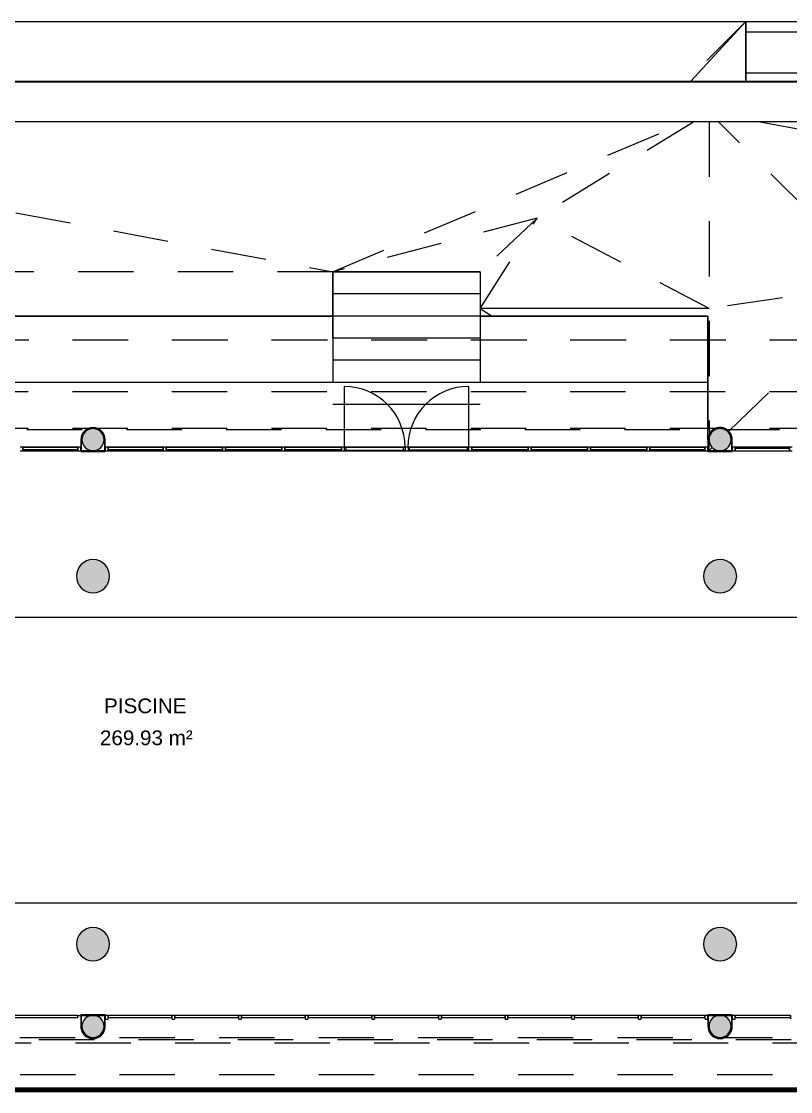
# Model space of a CAD drawing. Header units: metres. Extents: x -227.9 to -141.2, y 39.1 to 91.1.
# Drawn here: x -194.54 to -184.11, y 76.58 to 91.08 of the extents above; entities that cross this region are included whole.
import ezdxf

# ---------------------------------------------------------------- set-up
doc = ezdxf.new("R2010")
doc.units = ezdxf.units.M
doc.linetypes.add('JIS_02_0.7', pattern=[1.35, 0.75, -0.6])
doc.linetypes.add('Overhead', pattern=[0.003969, 0.002381, -0.001587])
for name, color, linetype, lineweight in [('A-AREA-IDEN', 7, 'Continuous', 9), ('A-DOOR', 7, 'Continuous', 5), ('A-FLOR', 7, 'Continuous', 5), ('A-FLOR-HRAL', 7, 'Continuous', 5), ('A-GLAZ-CURT', 7, 'Continuous', 5), ('A-GLAZ-CWMG', 7, 'Continuous', 5), ('A-ROOF', 7, 'Continuous', 5), ('A-WALL', 7, 'Continuous', 5), ('S-STRS', 7, 'Continuous', 5)]:
    doc.layers.add(name, color=color, linetype=linetype, lineweight=lineweight)
for name, color, linetype, lineweight, true_color in [('A-DETL', 94, 'Continuous', 5, 0x00a600), ('A-DETL-MBND', 9, 'Continuous', 5, 0xc0c0c0), ('S-COLS', 8, 'Continuous', 9, 0x7f7f7f)]:
    doc.layers.add(name, color=color, linetype=linetype, lineweight=lineweight, true_color=true_color)
doc.styles.add('Arial_1', font='arial.ttf', dxfattribs={"height": 0.2})

msp = doc.modelspace()

# ---------------------------------------------------------------- hatches: boundary and pattern name
at = {"layer": 'A-WALL', "true_color": 0xaaaaaa}
for points in [[(-193.719, 85.414), (-193.718, 85.424), (-193.718, 85.435), (-193.715, 85.445), (-193.713, 85.456), (-193.709, 85.466), (-193.706, 85.476), (-193.7, 85.485), (-193.695, 85.495), (-193.688, 85.503), (-193.682, 85.512), (-193.674, 85.519), (-193.667, 85.527), (-193.658, 85.533), (-193.65, 85.54), (-193.64, 85.544), (-193.631, 85.55), (-193.621, 85.553), (-193.611, 85.557), (-193.601, 85.559), (-193.59, 85.562), (-193.58, 85.562), (-193.569, 85.564), (-193.559, 85.562), (-193.548, 85.562), (-193.53, 85.558), (-193.526, 85.557), (-193.517, 85.553), (-193.507, 85.55), (-193.498, 85.544), (-193.488, 85.54), (-193.48, 85.533), (-193.471, 85.527), (-193.464, 85.519), (-193.456, 85.512), (-193.45, 85.503), (-193.443, 85.495), (-193.438, 85.485), (-193.433, 85.476), (-193.43, 85.466), (-193.425, 85.456), (-193.424, 85.445), (-193.421, 85.435), (-193.421, 85.424), (-193.419, 85.414), (-193.404, 85.414), (-193.41, 85.456), (-193.426, 85.496), (-193.456, 85.533), (-193.488, 85.557), (-193.53, 85.573), (-193.569, 85.579), (-193.612, 85.573), (-193.652, 85.556), (-193.686, 85.53), (-193.712, 85.496), (-193.729, 85.456), (-193.734, 85.414), (-193.724, 85.414)], [(-185.219, 85.414), (-185.218, 85.424), (-185.218, 85.435), (-185.215, 85.445), (-185.213, 85.456), (-185.209, 85.466), (-185.206, 85.476), (-185.2, 85.485), (-185.195, 85.495), (-185.188, 85.503), (-185.182, 85.512), (-185.174, 85.519), (-185.167, 85.527), (-185.158, 85.533), (-185.15, 85.54), (-185.14, 85.544), (-185.131, 85.55), (-185.121, 85.553), (-185.111, 85.557), (-185.101, 85.559), (-185.09, 85.562), (-185.08, 85.562), (-185.069, 85.564), (-185.059, 85.562), (-185.048, 85.562), (-185.037, 85.559), (-185.026, 85.557), (-185.017, 85.553), (-185.007, 85.55), (-184.998, 85.544), (-184.988, 85.54), (-184.98, 85.533), (-184.971, 85.527), (-184.964, 85.519), (-184.956, 85.512), (-184.95, 85.503), (-184.943, 85.495), (-184.938, 85.485), (-184.933, 85.476), (-184.93, 85.466), (-184.925, 85.456), (-184.924, 85.445), (-184.921, 85.435), (-184.921, 85.424), (-184.919, 85.414), (-184.904, 85.414), (-184.91, 85.456), (-184.926, 85.496), (-184.956, 85.533), (-184.988, 85.557), (-185.026, 85.573), (-185.069, 85.579), (-185.112, 85.573), (-185.152, 85.556), (-185.186, 85.53), (-185.212, 85.496), (-185.229, 85.456), (-185.234, 85.414), (-185.224, 85.414)], [(-193.569, 77.299), (-193.526, 77.304), (-193.487, 77.321), (-193.452, 77.347), (-193.426, 77.381), (-193.41, 77.421), (-193.404, 77.464), (-193.419, 77.464), (-193.421, 77.453), (-193.421, 77.442), (-193.424, 77.432), (-193.425, 77.421), (-193.43, 77.412), (-193.433, 77.401), (-193.438, 77.392), (-193.443, 77.382), (-193.45, 77.374), (-193.456, 77.365), (-193.464, 77.358), (-193.471, 77.35), (-193.48, 77.344), (-193.488, 77.337), (-193.498, 77.333), (-193.507, 77.327), (-193.517, 77.324), (-193.53, 77.319), (-193.537, 77.318), (-193.548, 77.315), (-193.567, 77.314), (-193.572, 77.314), (-193.58, 77.315), (-193.59, 77.315), (-193.601, 77.318), (-193.611, 77.32), (-193.621, 77.324), (-193.631, 77.327), (-193.64, 77.333), (-193.65, 77.337), (-193.658, 77.344), (-193.667, 77.35), (-193.674, 77.358), (-193.682, 77.365), (-193.688, 77.374), (-193.695, 77.382), (-193.7, 77.392), (-193.706, 77.401), (-193.709, 77.412), (-193.713, 77.421), (-193.715, 77.432), (-193.718, 77.442), (-193.718, 77.453), (-193.719, 77.464), (-193.734, 77.464), (-193.729, 77.421), (-193.712, 77.381), (-193.682, 77.344), (-193.65, 77.32), (-193.612, 77.304), (-193.595, 77.302)], [(-185.069, 77.299), (-185.026, 77.304), (-184.987, 77.321), (-184.952, 77.347), (-184.926, 77.381), (-184.91, 77.421), (-184.904, 77.464), (-184.919, 77.464), (-184.921, 77.453), (-184.921, 77.442), (-184.924, 77.432), (-184.925, 77.421), (-184.93, 77.412), (-184.933, 77.401), (-184.938, 77.392), (-184.943, 77.382), (-184.95, 77.374), (-184.956, 77.365), (-184.964, 77.358), (-184.971, 77.35), (-184.98, 77.344), (-184.988, 77.337), (-184.998, 77.333), (-185.007, 77.327), (-185.017, 77.324), (-185.027, 77.32), (-185.037, 77.318), (-185.048, 77.315), (-185.067, 77.314), (-185.072, 77.314), (-185.08, 77.315), (-185.09, 77.315), (-185.101, 77.318), (-185.111, 77.32), (-185.121, 77.324), (-185.131, 77.327), (-185.14, 77.333), (-185.15, 77.337), (-185.158, 77.344), (-185.167, 77.35), (-185.174, 77.358), (-185.182, 77.365), (-185.188, 77.374), (-185.195, 77.382), (-185.2, 77.392), (-185.206, 77.401), (-185.209, 77.412), (-185.213, 77.421), (-185.215, 77.432), (-185.218, 77.442), (-185.218, 77.453), (-185.219, 77.464), (-185.234, 77.464), (-185.229, 77.421), (-185.212, 77.381), (-185.182, 77.344), (-185.15, 77.32), (-185.112, 77.304), (-185.095, 77.302)]]:
    msp.add_hatch(color=253, dxfattribs=at).paths.add_polyline_path(points)
at = {"layer": 'A-WALL', "true_color": 0x808080}
for points in [[(-193.456, 85.254), (-193.404, 85.254), (-193.404, 85.414), (-193.414, 85.414), (-193.414, 85.264), (-193.724, 85.264), (-193.724, 85.414), (-193.734, 85.414), (-193.734, 85.254), (-193.53, 85.254)], [(-185.206, 85.254), (-184.904, 85.254), (-184.904, 85.414), (-184.914, 85.414), (-184.914, 85.264), (-185.224, 85.264), (-185.224, 85.414), (-185.234, 85.414), (-185.234, 85.254)], [(-193.404, 77.464), (-193.404, 77.624), (-193.734, 77.624), (-193.734, 77.464), (-193.724, 77.464), (-193.724, 77.614), (-193.414, 77.614), (-193.414, 77.464)], [(-184.904, 77.464), (-184.904, 77.624), (-185.234, 77.624), (-185.234, 77.464), (-185.224, 77.464), (-185.224, 77.614), (-184.914, 77.614), (-184.914, 77.464)]]:
    msp.add_hatch(color=8, dxfattribs=at).paths.add_polyline_path(points)
at = {"layer": 'S-COLS', "true_color": 0x808080}
for points in [[(-193.569, 85.264), (-193.527, 85.27), (-193.486, 85.289), (-193.456, 85.315), (-193.433, 85.351), (-193.421, 85.392), (-193.421, 85.435), (-193.433, 85.476), (-193.456, 85.512), (-193.488, 85.54), (-193.53, 85.558), (-193.569, 85.564), (-193.612, 85.557), (-193.65, 85.54), (-193.682, 85.512), (-193.706, 85.476), (-193.718, 85.435), (-193.718, 85.392), (-193.706, 85.351), (-193.682, 85.315), (-193.65, 85.287), (-193.611, 85.27)], [(-185.069, 85.264), (-185.027, 85.27), (-184.986, 85.289), (-184.956, 85.315), (-184.933, 85.351), (-184.921, 85.392), (-184.921, 85.435), (-184.933, 85.476), (-184.956, 85.512), (-184.988, 85.54), (-185.027, 85.557), (-185.069, 85.564), (-185.112, 85.557), (-185.15, 85.54), (-185.182, 85.512), (-185.206, 85.476), (-185.218, 85.435), (-185.218, 85.392), (-185.206, 85.351), (-185.182, 85.315), (-185.15, 85.287), (-185.111, 85.27)], [(-193.569, 83.339), (-193.519, 83.344), (-193.472, 83.361), (-193.429, 83.388), (-193.393, 83.423), (-193.366, 83.466), (-193.35, 83.513), (-193.344, 83.564), (-193.35, 83.614), (-193.366, 83.661), (-193.393, 83.704), (-193.429, 83.739), (-193.472, 83.766), (-193.519, 83.783), (-193.569, 83.789), (-193.619, 83.783), (-193.667, 83.766), (-193.709, 83.739), (-193.745, 83.704), (-193.772, 83.661), (-193.788, 83.614), (-193.794, 83.564), (-193.788, 83.513), (-193.772, 83.466), (-193.745, 83.423), (-193.709, 83.388), (-193.667, 83.361), (-193.619, 83.344)], [(-185.069, 83.339), (-185.019, 83.344), (-184.972, 83.361), (-184.929, 83.388), (-184.893, 83.423), (-184.866, 83.466), (-184.85, 83.513), (-184.844, 83.564), (-184.85, 83.614), (-184.866, 83.661), (-184.893, 83.704), (-184.929, 83.739), (-184.972, 83.766), (-185.019, 83.783), (-185.069, 83.789), (-185.119, 83.783), (-185.167, 83.766), (-185.209, 83.739), (-185.245, 83.704), (-185.272, 83.661), (-185.288, 83.614), (-185.294, 83.564), (-185.288, 83.513), (-185.272, 83.466), (-185.245, 83.423), (-185.209, 83.388), (-185.167, 83.361), (-185.119, 83.344)], [(-193.569, 78.355), (-193.519, 78.36), (-193.472, 78.377), (-193.429, 78.404), (-193.393, 78.439), (-193.366, 78.482), (-193.35, 78.53), (-193.344, 78.58), (-193.35, 78.63), (-193.366, 78.677), (-193.393, 78.72), (-193.429, 78.756), (-193.472, 78.782), (-193.519, 78.799), (-193.569, 78.805), (-193.619, 78.799), (-193.667, 78.782), (-193.709, 78.756), (-193.745, 78.72), (-193.772, 78.677), (-193.788, 78.63), (-193.794, 78.58), (-193.788, 78.53), (-193.772, 78.482), (-193.745, 78.439), (-193.709, 78.404), (-193.667, 78.377), (-193.619, 78.36)], [(-185.069, 78.355), (-185.019, 78.36), (-184.972, 78.377), (-184.929, 78.404), (-184.893, 78.439), (-184.866, 78.482), (-184.85, 78.53), (-184.844, 78.58), (-184.85, 78.63), (-184.866, 78.677), (-184.893, 78.72), (-184.929, 78.756), (-184.972, 78.782), (-185.019, 78.799), (-185.069, 78.805), (-185.119, 78.799), (-185.167, 78.782), (-185.209, 78.756), (-185.245, 78.72), (-185.272, 78.677), (-185.288, 78.63), (-185.294, 78.58), (-185.288, 78.53), (-185.272, 78.482), (-185.245, 78.439), (-185.209, 78.404), (-185.167, 78.377), (-185.119, 78.36)], [(-193.569, 77.314), (-193.527, 77.32), (-193.488, 77.337), (-193.456, 77.365), (-193.433, 77.401), (-193.421, 77.442), (-193.421, 77.485), (-193.433, 77.526), (-193.456, 77.562), (-193.488, 77.59), (-193.53, 77.608), (-193.569, 77.614), (-193.611, 77.607), (-193.65, 77.59), (-193.682, 77.562), (-193.706, 77.526), (-193.718, 77.485), (-193.718, 77.442), (-193.706, 77.401), (-193.682, 77.365), (-193.65, 77.337), (-193.611, 77.32), (-193.572, 77.314)], [(-185.069, 77.314), (-185.027, 77.32), (-184.988, 77.337), (-184.956, 77.365), (-184.933, 77.401), (-184.921, 77.442), (-184.921, 77.485), (-184.933, 77.526), (-184.956, 77.562), (-184.988, 77.59), (-185.027, 77.607), (-185.069, 77.614), (-185.111, 77.607), (-185.15, 77.59), (-185.182, 77.562), (-185.206, 77.526), (-185.218, 77.485), (-185.218, 77.442), (-185.206, 77.401), (-185.182, 77.365), (-185.15, 77.337), (-185.111, 77.32), (-185.072, 77.314)]]:
    msp.add_hatch(color=8, dxfattribs=at).paths.add_polyline_path(points)

# ---------------------------------------------------------------- linework, layer by layer
at = {"layer": 'A-DETL', "color": 7}
for p, q in [((-202.419, 91.08), (-184.719, 91.08)), ((-184.719, 91.08), (-184.719, 90.291)), ((-184.719, 90.291), (-184.719, 91.08)), ((-190.319, 87.089), (-190.319, 87.689)), ((-190.319, 87.689), (-188.319, 87.689)), ((-188.319, 87.689), (-188.319, 87.089)), ((-196.819, 87.089), (-190.319, 87.089)), ((-188.319, 87.089), (-185.234, 87.089)), ((-185.234, 87.089), (-185.234, 85.553))]:
    msp.add_line(p, q, dxfattribs=at)
at = {"layer": 'A-DETL', "color": 9, "linetype": 'JIS_02_0.7', "lineweight": 9, "true_color": 0xc0c0c0}
msp.add_line((-184.719, 91.08), (-185.52, 90.279), dxfattribs=at)
at = {"layer": 'A-DETL', "color": 7, "linetype": 'JIS_02_0.7'}
for p, q in [((-175.54, 86.764), (-213.466, 86.764)), ((-175.549, 86.764), (-213.464, 86.764)), ((-206.614, 85.553), (-175.571, 85.553)), ((-206.454, 77.289), (-182.958, 77.289))]:
    msp.add_line(p, q, dxfattribs=at)
at = {"layer": 'A-DETL', "color": 8, "linetype": 'JIS_02_0.7', "true_color": 0x808080}
for p, q in [((-175.549, 86.064), (-213.464, 86.064)), ((-175.549, 85.564), (-213.464, 85.564)), ((-213.46, 77.314), (-180.473, 77.314)), ((-213.458, 76.814), (-180.473, 76.814))]:
    msp.add_line(p, q, dxfattribs=at)
at = {"layer": 'A-DETL-MBND', "lineweight": 9}
for p, q in [((-214.859, 91.081), (-180.832, 91.081)), ((-202.419, 91.08), (-184.719, 91.08)), ((-184.719, 91.08), (-185.464, 90.272)), ((-184.719, 91.08), (-184.719, 90.272)), ((-184.719, 90.941), (-180.832, 90.941)), ((-180.832, 90.38), (-184.719, 90.38))]:
    msp.add_line(p, q, dxfattribs=at)
at = {"layer": 'A-DOOR'}
for p, q in [((-190.162, 85.312), (-190.162, 86.135)), ((-188.476, 85.312), (-188.476, 86.136))]:
    msp.add_line(p, q, dxfattribs=at)
at = {"layer": 'A-DOOR', "color": 9, "lineweight": 9, "true_color": 0xc0c0c0}
for p, q in [((-190.162, 85.272), (-190.162, 85.312)), ((-190.162, 85.312), (-190.142, 85.312)), ((-190.142, 85.272), (-190.162, 85.272)), ((-190.142, 85.312), (-190.142, 85.272)), ((-189.359, 85.272), (-189.359, 85.312)), ((-189.359, 85.312), (-189.339, 85.312)), ((-189.339, 85.272), (-189.359, 85.272)), ((-189.339, 85.312), (-189.339, 85.272)), ((-189.279, 85.312), (-189.299, 85.312)), ((-189.299, 85.312), (-189.299, 85.272)), ((-189.299, 85.272), (-189.279, 85.272)), ((-189.279, 85.272), (-189.279, 85.312)), ((-188.476, 85.312), (-188.496, 85.312)), ((-188.496, 85.312), (-188.496, 85.272)), ((-188.496, 85.272), (-188.476, 85.272)), ((-188.476, 85.272), (-188.476, 85.312))]:
    msp.add_line(p, q, dxfattribs=at)
at = {"layer": 'A-DOOR', "color": 9, "true_color": 0xc0c0c0}
for p, q in [((-189.359, 85.312), (-190.142, 85.312)), ((-190.142, 85.272), (-189.359, 85.272)), ((-189.279, 85.312), (-188.496, 85.312)), ((-188.496, 85.272), (-189.279, 85.272))]:
    msp.add_line(p, q, dxfattribs=at)
at = {"layer": 'A-DOOR'}
for centre, radius, start, end in [((-190.162, 85.312), 0.823, 0, 90), ((-188.476, 85.312), 0.824, 90, 180)]:
    msp.add_arc(centre, radius, start, end, dxfattribs=at)
at = {"layer": 'A-FLOR'}
for p, q in [((-190.319, 87.089), (-196.819, 87.089)), ((-190.319, 86.789), (-190.319, 87.089)), ((-185.234, 87.089), (-188.319, 87.089)), ((-188.319, 87.089), (-188.319, 86.789)), ((-185.234, 86.189), (-185.234, 87.089)), ((-185.234, 86.189), (-201.904, 86.189)), ((-185.234, 85.414), (-185.234, 86.189)), ((-193.774, 85.264), (-193.77, 85.264)), ((-193.738, 85.264), (-193.734, 85.264)), ((-185.274, 85.264), (-185.27, 85.264)), ((-185.238, 85.264), (-185.234, 85.264)), ((-184.902, 85.264), (-184.904, 85.264)), ((-184.864, 85.264), (-184.866, 85.264)), ((-203.614, 83.009), (-181.374, 83.009)), ((-181.374, 79.135), (-203.614, 79.135)), ((-193.774, 77.614), (-193.734, 77.614))]:
    msp.add_line(p, q, dxfattribs=at)
at = {"layer": 'A-FLOR-HRAL', "color": 9, "true_color": 0xc0c0c0}
for p, q in [((-183.527, 76.629), (-203.611, 76.629)), ((-183.527, 76.627), (-203.611, 76.627)), ((-203.611, 76.627), (-183.527, 76.627)), ((-203.611, 76.616), (-183.527, 76.616)), ((-203.611, 76.615), (-183.528, 76.615)), ((-203.611, 76.607), (-183.527, 76.607)), ((-183.527, 76.604), (-203.611, 76.604)), ((-203.611, 76.596), (-183.527, 76.596)), ((-203.611, 76.595), (-183.527, 76.595)), ((-203.611, 76.585), (-183.527, 76.585)), ((-203.611, 76.582), (-183.527, 76.582))]:
    msp.add_line(p, q, dxfattribs=at)
at = {"layer": 'A-FLOR-HRAL'}
for p, q in [((-193.528, 76.615), (-193.528, 76.616)), ((-193.528, 76.616), (-193.527, 76.616)), ((-193.528, 76.613), (-193.528, 76.615)), ((-193.527, 76.615), (-193.528, 76.615)), ((-193.528, 76.596), (-193.528, 76.613)), ((-193.528, 76.595), (-193.528, 76.596)), ((-193.528, 76.596), (-193.527, 76.596)), ((-193.527, 76.595), (-193.528, 76.595)), ((-193.527, 76.616), (-193.527, 76.615)), ((-193.527, 76.615), (-193.527, 76.613)), ((-193.527, 76.613), (-193.527, 76.596)), ((-193.527, 76.596), (-193.527, 76.595)), ((-191.528, 76.615), (-191.528, 76.616)), ((-191.528, 76.616), (-191.527, 76.616)), ((-191.528, 76.613), (-191.528, 76.615)), ((-191.527, 76.615), (-191.528, 76.615)), ((-191.528, 76.596), (-191.528, 76.613)), ((-191.528, 76.595), (-191.528, 76.596)), ((-191.528, 76.596), (-191.527, 76.596)), ((-191.527, 76.595), (-191.528, 76.595)), ((-191.527, 76.616), (-191.527, 76.615)), ((-191.527, 76.615), (-191.527, 76.613)), ((-191.527, 76.613), (-191.527, 76.596)), ((-191.527, 76.596), (-191.527, 76.595)), ((-189.528, 76.615), (-189.528, 76.616)), ((-189.528, 76.616), (-189.527, 76.616)), ((-189.528, 76.613), (-189.528, 76.615)), ((-189.527, 76.615), (-189.528, 76.615)), ((-189.528, 76.596), (-189.528, 76.613)), ((-189.528, 76.595), (-189.528, 76.596)), ((-189.528, 76.596), (-189.527, 76.596)), ((-189.527, 76.595), (-189.528, 76.595)), ((-189.527, 76.616), (-189.527, 76.615)), ((-189.527, 76.615), (-189.527, 76.613)), ((-189.527, 76.613), (-189.527, 76.596)), ((-189.527, 76.596), (-189.527, 76.595)), ((-187.528, 76.615), (-187.528, 76.616)), ((-187.528, 76.616), (-187.527, 76.616)), ((-187.528, 76.613), (-187.528, 76.615)), ((-187.527, 76.615), (-187.528, 76.615)), ((-187.528, 76.596), (-187.528, 76.613)), ((-187.528, 76.595), (-187.528, 76.596)), ((-187.528, 76.596), (-187.527, 76.596)), ((-187.527, 76.595), (-187.528, 76.595)), ((-187.527, 76.616), (-187.527, 76.615)), ((-187.527, 76.615), (-187.527, 76.613)), ((-187.527, 76.613), (-187.527, 76.596)), ((-187.527, 76.596), (-187.527, 76.595)), ((-185.528, 76.615), (-185.528, 76.616)), ((-185.528, 76.616), (-185.527, 76.616)), ((-185.528, 76.613), (-185.528, 76.615)), ((-185.527, 76.615), (-185.528, 76.615)), ((-185.528, 76.596), (-185.528, 76.613)), ((-185.528, 76.595), (-185.528, 76.596)), ((-185.528, 76.596), (-185.527, 76.596)), ((-185.527, 76.595), (-185.528, 76.595)), ((-185.527, 76.616), (-185.527, 76.615)), ((-185.527, 76.615), (-185.527, 76.613)), ((-185.527, 76.613), (-185.527, 76.596)), ((-185.527, 76.596), (-185.527, 76.595))]:
    msp.add_line(p, q, dxfattribs=at)
at = {"layer": 'A-GLAZ-CURT', "lineweight": 9}
for p, q in [((-193.774, 85.312), (-194.52, 85.312)), ((-194.52, 85.312), (-194.52, 85.282)), ((-194.52, 85.282), (-193.774, 85.282)), ((-193.774, 85.282), (-193.774, 85.312)), ((-192.619, 85.312), (-193.364, 85.312)), ((-193.364, 85.312), (-193.364, 85.282)), ((-193.364, 85.282), (-192.619, 85.282)), ((-192.619, 85.282), (-192.619, 85.312)), ((-191.813, 85.312), (-192.579, 85.312)), ((-192.579, 85.312), (-192.579, 85.282)), ((-192.579, 85.282), (-191.813, 85.282)), ((-191.813, 85.282), (-191.813, 85.312)), ((-191.008, 85.312), (-191.773, 85.312)), ((-191.773, 85.312), (-191.773, 85.282)), ((-191.773, 85.282), (-191.008, 85.282)), ((-191.008, 85.282), (-191.008, 85.312)), ((-190.202, 85.312), (-190.968, 85.312)), ((-190.968, 85.312), (-190.968, 85.282)), ((-190.968, 85.282), (-190.202, 85.282)), ((-190.202, 85.282), (-190.202, 85.312)), ((-187.67, 85.312), (-188.436, 85.312)), ((-188.436, 85.312), (-188.436, 85.282)), ((-188.436, 85.282), (-187.67, 85.282)), ((-187.67, 85.282), (-187.67, 85.312)), ((-186.865, 85.312), (-187.63, 85.312)), ((-187.63, 85.312), (-187.63, 85.282)), ((-187.63, 85.282), (-186.865, 85.282)), ((-186.865, 85.282), (-186.865, 85.312)), ((-186.06, 85.312), (-186.825, 85.312)), ((-186.825, 85.312), (-186.825, 85.282)), ((-186.825, 85.282), (-186.06, 85.282)), ((-186.06, 85.282), (-186.06, 85.312)), ((-185.274, 85.312), (-186.02, 85.312)), ((-186.02, 85.312), (-186.02, 85.282)), ((-186.02, 85.282), (-185.274, 85.282)), ((-185.274, 85.282), (-185.274, 85.312)), ((-184.128, 85.294), (-184.864, 85.294)), ((-184.864, 85.294), (-184.864, 85.264)), ((-184.864, 85.264), (-184.128, 85.264)), ((-184.128, 85.264), (-184.128, 85.294)), ((-193.774, 77.614), (-194.637, 77.614)), ((-194.637, 77.584), (-193.774, 77.584)), ((-193.774, 77.584), (-193.774, 77.614)), ((-192.501, 77.614), (-193.364, 77.614)), ((-193.364, 77.614), (-193.364, 77.584)), ((-193.364, 77.584), (-192.501, 77.584)), ((-192.501, 77.584), (-192.501, 77.614)), ((-191.597, 77.614), (-192.461, 77.614)), ((-192.461, 77.614), (-192.461, 77.584)), ((-192.461, 77.584), (-191.597, 77.584)), ((-191.597, 77.584), (-191.597, 77.614)), ((-190.694, 77.614), (-191.557, 77.614)), ((-191.557, 77.614), (-191.557, 77.584)), ((-191.557, 77.584), (-190.694, 77.584)), ((-190.694, 77.584), (-190.694, 77.614)), ((-189.791, 77.614), (-190.654, 77.614)), ((-190.654, 77.614), (-190.654, 77.584)), ((-190.654, 77.584), (-189.791, 77.584)), ((-189.791, 77.584), (-189.791, 77.614)), ((-188.887, 77.614), (-189.751, 77.614)), ((-189.751, 77.614), (-189.751, 77.584)), ((-189.751, 77.584), (-188.887, 77.584)), ((-188.887, 77.584), (-188.887, 77.614)), ((-187.984, 77.614), (-188.847, 77.614)), ((-188.847, 77.614), (-188.847, 77.584)), ((-188.847, 77.584), (-187.984, 77.584)), ((-187.984, 77.584), (-187.984, 77.614)), ((-187.081, 77.614), (-187.944, 77.614)), ((-187.944, 77.614), (-187.944, 77.584)), ((-187.944, 77.584), (-187.081, 77.584)), ((-187.081, 77.584), (-187.081, 77.614)), ((-186.177, 77.614), (-187.041, 77.614)), ((-187.041, 77.614), (-187.041, 77.584)), ((-187.041, 77.584), (-186.177, 77.584)), ((-186.177, 77.584), (-186.177, 77.614)), ((-185.274, 77.614), (-186.137, 77.614)), ((-186.137, 77.614), (-186.137, 77.584)), ((-186.137, 77.584), (-185.274, 77.584)), ((-185.274, 77.584), (-185.274, 77.614)), ((-184.113, 77.614), (-184.864, 77.614)), ((-184.864, 77.614), (-184.864, 77.584)), ((-184.864, 77.584), (-184.113, 77.584)), ((-184.113, 77.584), (-184.113, 77.614))]:
    msp.add_line(p, q, dxfattribs=at)
at = {"layer": 'A-GLAZ-CWMG', "lineweight": 13, "extrusion": (0, 0, -1)}
for p, q in [((-194.524, 85.314), (-194.556, 85.314)), ((-194.556, 85.264), (-194.524, 85.264)), ((-194.52, 85.268), (-194.52, 85.31)), ((-193.404, 85.31), (-193.404, 85.268)), ((-193.368, 85.314), (-193.4, 85.314)), ((-193.4, 85.264), (-193.368, 85.264)), ((-193.364, 85.268), (-193.364, 85.31)), ((-192.619, 85.31), (-192.619, 85.268)), ((-192.583, 85.314), (-192.615, 85.314)), ((-192.615, 85.264), (-192.583, 85.264)), ((-192.579, 85.268), (-192.579, 85.31)), ((-191.813, 85.31), (-191.813, 85.268)), ((-191.777, 85.314), (-191.809, 85.314)), ((-191.809, 85.264), (-191.777, 85.264)), ((-191.773, 85.268), (-191.773, 85.31)), ((-191.008, 85.31), (-191.008, 85.268)), ((-190.972, 85.314), (-191.004, 85.314)), ((-191.004, 85.264), (-190.972, 85.264)), ((-190.968, 85.268), (-190.968, 85.31)), ((-190.202, 85.31), (-190.202, 85.268)), ((-190.166, 85.314), (-190.198, 85.314)), ((-190.198, 85.264), (-190.166, 85.264)), ((-190.162, 85.268), (-190.162, 85.272)), ((-189.339, 85.272), (-189.339, 85.268)), ((-189.303, 85.314), (-189.335, 85.314)), ((-189.335, 85.264), (-189.303, 85.264)), ((-189.299, 85.268), (-189.299, 85.272)), ((-188.476, 85.272), (-188.476, 85.268)), ((-188.44, 85.314), (-188.472, 85.314)), ((-188.472, 85.264), (-188.44, 85.264)), ((-188.436, 85.268), (-188.436, 85.31)), ((-187.67, 85.31), (-187.67, 85.268)), ((-187.634, 85.314), (-187.666, 85.314)), ((-187.666, 85.264), (-187.634, 85.264)), ((-187.63, 85.268), (-187.63, 85.31)), ((-186.865, 85.31), (-186.865, 85.268)), ((-186.829, 85.314), (-186.861, 85.314)), ((-186.861, 85.264), (-186.829, 85.264)), ((-186.825, 85.268), (-186.825, 85.31)), ((-186.06, 85.31), (-186.06, 85.268)), ((-186.024, 85.314), (-186.056, 85.314)), ((-186.056, 85.264), (-186.024, 85.264)), ((-186.02, 85.268), (-186.02, 85.31)), ((-184.128, 85.309), (-184.128, 85.267)), ((-184.092, 85.313), (-184.124, 85.313)), ((-184.124, 85.263), (-184.092, 85.263)), ((-192.501, 77.611), (-192.501, 77.569)), ((-192.465, 77.615), (-192.497, 77.615)), ((-192.461, 77.569), (-192.461, 77.611)), ((-191.597, 77.611), (-191.597, 77.569)), ((-191.561, 77.615), (-191.593, 77.615)), ((-191.557, 77.569), (-191.557, 77.611)), ((-190.694, 77.611), (-190.694, 77.569)), ((-190.658, 77.615), (-190.69, 77.615)), ((-190.654, 77.569), (-190.654, 77.611)), ((-189.791, 77.611), (-189.791, 77.569)), ((-189.755, 77.615), (-189.787, 77.615)), ((-189.751, 77.569), (-189.751, 77.611)), ((-188.887, 77.611), (-188.887, 77.569)), ((-188.851, 77.615), (-188.883, 77.615)), ((-188.847, 77.569), (-188.847, 77.611)), ((-187.984, 77.611), (-187.984, 77.569)), ((-187.948, 77.615), (-187.98, 77.615)), ((-187.944, 77.569), (-187.944, 77.611)), ((-187.081, 77.611), (-187.081, 77.569)), ((-187.045, 77.615), (-187.077, 77.615)), ((-187.041, 77.569), (-187.041, 77.611)), ((-186.177, 77.611), (-186.177, 77.569)), ((-186.141, 77.615), (-186.173, 77.615)), ((-186.137, 77.569), (-186.137, 77.611)), ((-185.274, 77.611), (-185.274, 77.569)), ((-185.238, 77.615), (-185.27, 77.615)), ((-185.234, 77.569), (-185.234, 77.611)), ((-184.904, 77.611), (-184.904, 77.569)), ((-184.868, 77.615), (-184.9, 77.615)), ((-184.864, 77.569), (-184.864, 77.611)), ((-184.113, 77.611), (-184.113, 77.569)), ((-192.497, 77.565), (-192.465, 77.565)), ((-191.593, 77.565), (-191.561, 77.565)), ((-190.69, 77.565), (-190.658, 77.565)), ((-189.787, 77.565), (-189.755, 77.565)), ((-188.883, 77.565), (-188.851, 77.565)), ((-187.98, 77.565), (-187.948, 77.565)), ((-187.077, 77.565), (-187.045, 77.565)), ((-186.173, 77.565), (-186.141, 77.565)), ((-185.27, 77.565), (-185.238, 77.565)), ((-184.9, 77.565), (-184.868, 77.565))]:
    msp.add_line(p, q, dxfattribs=at)
at = {"layer": 'A-GLAZ-CWMG'}
for p, q in [((-194.137, 85.314), (-194.524, 85.314)), ((-194.524, 85.314), (-194.137, 85.314)), ((-194.524, 85.264), (-194.137, 85.264)), ((-194.524, 85.264), (-194.137, 85.264)), ((-194.52, 85.268), (-194.137, 85.268)), ((-193.774, 85.314), (-194.137, 85.314)), ((-194.137, 85.314), (-193.774, 85.314)), ((-194.137, 85.268), (-193.774, 85.268)), ((-194.137, 85.264), (-193.774, 85.264)), ((-194.137, 85.264), (-193.774, 85.264)), ((-193.774, 85.314), (-193.774, 85.312)), ((-193.774, 85.266), (-193.774, 85.264)), ((-193.4, 85.314), (-193.404, 85.314)), ((-193.404, 85.314), (-193.4, 85.314)), ((-193.404, 85.264), (-193.4, 85.264)), ((-193.404, 85.264), (-193.4, 85.264)), ((-193.001, 85.314), (-193.368, 85.314)), ((-193.368, 85.314), (-193.001, 85.314)), ((-193.368, 85.264), (-193.001, 85.264)), ((-193.368, 85.264), (-193.001, 85.264)), ((-193.364, 85.268), (-193.001, 85.268)), ((-192.615, 85.314), (-193.001, 85.314)), ((-193.001, 85.314), (-192.615, 85.314)), ((-193.001, 85.268), (-192.619, 85.268)), ((-193.001, 85.264), (-192.615, 85.264)), ((-193.001, 85.264), (-192.615, 85.264)), ((-192.196, 85.314), (-192.583, 85.314)), ((-192.583, 85.314), (-192.196, 85.314)), ((-192.583, 85.264), (-192.196, 85.264)), ((-192.583, 85.264), (-192.196, 85.264)), ((-192.579, 85.268), (-192.196, 85.268)), ((-191.809, 85.314), (-192.196, 85.314)), ((-192.196, 85.314), (-191.809, 85.314)), ((-192.196, 85.268), (-191.813, 85.268)), ((-192.196, 85.264), (-191.809, 85.264)), ((-192.196, 85.264), (-191.809, 85.264)), ((-191.391, 85.314), (-191.777, 85.314)), ((-191.777, 85.314), (-191.391, 85.314)), ((-191.777, 85.264), (-191.391, 85.264)), ((-191.777, 85.264), (-191.391, 85.264)), ((-191.773, 85.268), (-191.391, 85.268)), ((-191.004, 85.314), (-191.391, 85.314)), ((-191.391, 85.314), (-191.004, 85.314)), ((-191.391, 85.268), (-191.008, 85.268)), ((-191.391, 85.264), (-191.004, 85.264)), ((-191.391, 85.264), (-191.004, 85.264)), ((-190.585, 85.314), (-190.972, 85.314)), ((-190.972, 85.314), (-190.585, 85.314)), ((-190.972, 85.264), (-190.585, 85.264)), ((-190.972, 85.264), (-190.585, 85.264)), ((-190.968, 85.268), (-190.585, 85.268)), ((-190.198, 85.314), (-190.585, 85.314)), ((-190.585, 85.314), (-190.198, 85.314)), ((-190.585, 85.268), (-190.202, 85.268)), ((-190.585, 85.264), (-190.198, 85.264)), ((-190.585, 85.264), (-190.198, 85.264)), ((-189.751, 85.314), (-190.166, 85.314)), ((-190.166, 85.314), (-189.751, 85.314)), ((-190.166, 85.264), (-189.751, 85.264)), ((-190.166, 85.264), (-189.751, 85.264)), ((-190.162, 85.268), (-189.751, 85.268)), ((-189.335, 85.314), (-189.751, 85.314)), ((-189.751, 85.314), (-189.335, 85.314)), ((-189.751, 85.268), (-189.339, 85.268)), ((-189.751, 85.264), (-189.335, 85.264)), ((-189.751, 85.264), (-189.335, 85.264)), ((-188.888, 85.314), (-189.303, 85.314)), ((-189.303, 85.314), (-188.888, 85.314)), ((-189.303, 85.264), (-188.888, 85.264)), ((-189.303, 85.264), (-188.888, 85.264)), ((-189.299, 85.268), (-188.888, 85.268)), ((-188.472, 85.314), (-188.888, 85.314)), ((-188.888, 85.314), (-188.472, 85.314)), ((-188.888, 85.268), (-188.476, 85.268)), ((-188.888, 85.264), (-188.472, 85.264)), ((-188.888, 85.264), (-188.472, 85.264)), ((-188.053, 85.314), (-188.44, 85.314)), ((-188.44, 85.314), (-188.053, 85.314)), ((-188.44, 85.264), (-188.053, 85.264)), ((-188.44, 85.264), (-188.053, 85.264)), ((-188.436, 85.268), (-188.053, 85.268)), ((-187.666, 85.314), (-188.053, 85.314)), ((-188.053, 85.314), (-187.666, 85.314)), ((-188.053, 85.268), (-187.67, 85.268)), ((-188.053, 85.264), (-187.666, 85.264)), ((-188.053, 85.264), (-187.666, 85.264)), ((-187.248, 85.314), (-187.634, 85.314)), ((-187.634, 85.314), (-187.248, 85.314)), ((-187.634, 85.264), (-187.248, 85.264)), ((-187.634, 85.264), (-187.248, 85.264)), ((-187.63, 85.268), (-187.248, 85.268)), ((-186.861, 85.314), (-187.248, 85.314)), ((-187.248, 85.314), (-186.861, 85.314)), ((-187.248, 85.268), (-186.865, 85.268)), ((-187.248, 85.264), (-186.861, 85.264)), ((-187.248, 85.264), (-186.861, 85.264)), ((-186.442, 85.314), (-186.829, 85.314)), ((-186.829, 85.314), (-186.442, 85.314)), ((-186.829, 85.264), (-186.442, 85.264)), ((-186.829, 85.264), (-186.442, 85.264)), ((-186.825, 85.268), (-186.442, 85.268)), ((-186.056, 85.314), (-186.442, 85.314)), ((-186.442, 85.314), (-186.056, 85.314)), ((-186.442, 85.268), (-186.06, 85.268)), ((-186.442, 85.264), (-186.056, 85.264)), ((-186.442, 85.264), (-186.056, 85.264)), ((-185.637, 85.314), (-186.024, 85.314)), ((-186.024, 85.314), (-185.637, 85.314)), ((-186.024, 85.264), (-185.637, 85.264)), ((-186.024, 85.264), (-185.637, 85.264)), ((-186.02, 85.268), (-185.637, 85.268)), ((-185.274, 85.314), (-185.637, 85.314)), ((-185.637, 85.314), (-185.274, 85.314)), ((-185.637, 85.268), (-185.274, 85.268)), ((-185.637, 85.264), (-185.274, 85.264)), ((-185.637, 85.264), (-185.274, 85.264)), ((-185.274, 85.314), (-185.274, 85.312)), ((-185.274, 85.266), (-185.274, 85.264)), ((-184.506, 85.313), (-184.864, 85.313)), ((-184.864, 85.31), (-184.864, 85.313)), ((-184.864, 85.313), (-184.506, 85.313)), ((-184.864, 85.309), (-184.506, 85.309)), ((-184.864, 85.263), (-184.864, 85.264)), ((-184.864, 85.263), (-184.506, 85.263)), ((-184.864, 85.263), (-184.506, 85.263)), ((-184.124, 85.313), (-184.506, 85.313)), ((-184.506, 85.313), (-184.124, 85.313)), ((-184.506, 85.309), (-184.128, 85.309)), ((-184.506, 85.263), (-184.124, 85.263)), ((-184.506, 85.263), (-184.124, 85.263))]:
    msp.add_line(p, q, dxfattribs=at)
at = {"layer": 'A-GLAZ-CWMG', "lineweight": 13}
for p, q in [((-193.774, 85.31), (-193.774, 85.268)), ((-193.738, 85.314), (-193.77, 85.314)), ((-193.77, 85.264), (-193.738, 85.264)), ((-193.734, 85.268), (-193.734, 85.31)), ((-185.274, 85.31), (-185.274, 85.268)), ((-185.238, 85.314), (-185.27, 85.314)), ((-185.27, 85.264), (-185.238, 85.264)), ((-185.234, 85.268), (-185.234, 85.31)), ((-184.904, 85.309), (-184.904, 85.267)), ((-184.868, 85.313), (-184.9, 85.313)), ((-184.9, 85.263), (-184.868, 85.263)), ((-184.864, 85.267), (-184.864, 85.309)), ((-193.404, 77.611), (-193.404, 77.569)), ((-193.368, 77.615), (-193.4, 77.615)), ((-193.364, 77.569), (-193.364, 77.611)), ((-193.4, 77.565), (-193.368, 77.565))]:
    msp.add_line(p, q, dxfattribs=at)
at = {"layer": 'A-GLAZ-CWMG', "lineweight": 13, "extrusion": (0, 0, -1)}
for centre, start, end in [((194.524, 85.31), 90, 180), ((194.524, 85.268), 180, 270), ((193.4, 85.31), 0, 90), ((193.4, 85.268), 270, 0), ((193.368, 85.31), 90, 180), ((193.368, 85.268), 180, 270), ((192.615, 85.31), 0, 90), ((192.615, 85.268), 270, 0), ((192.583, 85.31), 90, 180), ((192.583, 85.268), 180, 270), ((191.809, 85.31), 0, 90), ((191.809, 85.268), 270, 0), ((191.777, 85.31), 90, 180), ((191.777, 85.268), 180, 270), ((191.004, 85.31), 0, 90), ((191.004, 85.268), 270, 0), ((190.972, 85.31), 90, 180), ((190.972, 85.268), 180, 270), ((190.198, 85.31), 0, 90), ((190.198, 85.268), 270, 0), ((190.166, 85.31), 90, 180), ((190.166, 85.268), 180, 270), ((189.335, 85.31), 0, 90), ((189.335, 85.268), 270, 0), ((189.303, 85.31), 90, 180), ((189.303, 85.268), 180, 270), ((188.472, 85.31), 0, 90), ((188.472, 85.268), 270, 0), ((188.44, 85.31), 90, 180), ((188.44, 85.268), 180, 270), ((187.666, 85.31), 0, 90), ((187.666, 85.268), 270, 0), ((187.634, 85.31), 90, 180), ((187.634, 85.268), 180, 270), ((186.861, 85.31), 0, 90), ((186.861, 85.268), 270, 0), ((186.829, 85.31), 90, 180), ((186.829, 85.268), 180, 270), ((186.056, 85.31), 0, 90), ((186.056, 85.268), 270, 0), ((186.024, 85.31), 90, 180), ((186.024, 85.268), 180, 270), ((184.124, 85.309), 360, 90), ((184.124, 85.267), 270, 360), ((192.497, 77.611), 0, 90), ((192.497, 77.569), 270, 0), ((192.465, 77.611), 90, 180), ((192.465, 77.569), 180, 270), ((191.593, 77.611), 0, 90), ((191.593, 77.569), 270, 0), ((191.561, 77.611), 90, 180), ((191.561, 77.569), 180, 270), ((190.69, 77.611), 0, 90), ((190.69, 77.569), 270, 0), ((190.658, 77.611), 90, 180), ((190.658, 77.569), 180, 270), ((189.787, 77.611), 0, 90), ((189.787, 77.569), 270, 0), ((189.755, 77.611), 90, 180), ((189.755, 77.569), 180, 270), ((188.883, 77.611), 0, 90), ((188.883, 77.569), 270, 0), ((188.851, 77.611), 90, 180), ((188.851, 77.569), 180, 270), ((187.98, 77.611), 0, 90), ((187.98, 77.569), 270, 0), ((187.948, 77.611), 90, 180), ((187.948, 77.569), 180, 270), ((187.077, 77.611), 0, 90), ((187.077, 77.569), 270, 0), ((187.045, 77.611), 90, 180), ((187.045, 77.569), 180, 270), ((186.173, 77.611), 0, 90), ((186.173, 77.569), 270, 0), ((186.141, 77.611), 90, 180), ((186.141, 77.569), 180, 270), ((185.27, 77.611), 0, 90), ((185.27, 77.569), 270, 0), ((185.238, 77.611), 90, 180), ((185.238, 77.569), 180, 270), ((184.9, 77.611), 0, 90), ((184.9, 77.569), 270, 0), ((184.868, 77.611), 90, 180), ((184.868, 77.569), 180, 270), ((184.109, 77.611), 0, 90)]:
    msp.add_arc(centre, 0.004, start, end, dxfattribs=at)
at = {"layer": 'A-GLAZ-CWMG', "lineweight": 13}
for centre, start, end in [((-193.77, 85.31), 90, 180), ((-193.77, 85.268), 180, 270), ((-193.738, 85.31), 0, 90), ((-193.738, 85.268), 270, 0), ((-185.27, 85.31), 90, 180), ((-185.27, 85.268), 180, 270), ((-185.238, 85.31), 0, 90), ((-185.238, 85.268), 270, 0), ((-184.9, 85.309), 90, 180), ((-184.9, 85.267), 180, 270), ((-184.868, 85.309), 360, 90), ((-184.868, 85.267), 270, 360), ((-193.4, 77.611), 90, 180), ((-193.4, 77.569), 180, 270), ((-193.368, 77.611), 0, 90), ((-193.368, 77.569), 270, 0)]:
    msp.add_arc(centre, 0.004, start, end, dxfattribs=at)
at = {"layer": 'A-ROOF', "color": 9, "linetype": 'JIS_02_0.7', "true_color": 0xc0c0c0}
for p, q in [((-201.253, 89.725), (-190.319, 87.689)), ((-190.319, 87.689), (-185.506, 89.725)), ((-185.417, 89.725), (-187.549, 88.417)), ((-185.219, 89.725), (-185.219, 85.479)), ((-182.889, 87.536), (-185.097, 89.725)), ((-184.553, 89.725), (-180.844, 89.05)), ((-187.549, 88.417), (-190.319, 87.689)), ((-188.319, 87.189), (-187.549, 88.417)), ((-187.549, 88.417), (-188.319, 87.689)), ((-185.219, 87.189), (-187.549, 88.417)), ((-190.319, 87.689), (-196.819, 87.689)), ((-182.889, 87.536), (-185.219, 87.189)), ((-184.95, 85.527), (-182.889, 87.536)), ((-188.319, 87.189), (-188.158, 87.089)), ((-185.224, 85.267), (-185.219, 85.264)), ((-185.219, 85.264), (-185.224, 85.265)), ((-185.219, 85.265), (-185.175, 85.309)), ((-182.257, 77.239), (-204.877, 77.239))]:
    msp.add_line(p, q, dxfattribs=at)
at = {"layer": 'A-ROOF'}
for p, q in [((-185.219, 87.189), (-188.319, 87.189)), ((-185.219, 85.264), (-185.219, 85.414)), ((-185.219, 85.264), (-185.224, 85.264)), ((-185.082, 85.265), (-185.219, 85.265)), ((-184.914, 85.265), (-185.057, 85.265))]:
    msp.add_line(p, q, dxfattribs=at)
at = {"layer": 'A-WALL', "lineweight": 9}
for p, q in [((-169.889, 90.256), (-219.486, 90.256)), ((-219.28, 89.725), (-170.226, 89.725))]:
    msp.add_line(p, q, dxfattribs=at)
at = {"layer": 'A-WALL', "lineweight": 13}
for p, q in [((-218.195, 90.272), (-170.852, 90.272)), ((-193.734, 85.414), (-193.734, 85.254)), ((-193.724, 85.264), (-193.724, 85.414)), ((-193.724, 85.414), (-193.719, 85.414)), ((-193.419, 85.414), (-193.414, 85.414)), ((-193.414, 85.414), (-193.414, 85.264)), ((-193.404, 85.254), (-193.404, 85.414)), ((-185.234, 85.414), (-185.234, 85.254)), ((-185.224, 85.264), (-185.224, 85.414)), ((-185.224, 85.414), (-185.219, 85.414)), ((-184.919, 85.414), (-184.914, 85.414)), ((-184.914, 85.414), (-184.914, 85.264)), ((-184.904, 85.254), (-184.904, 85.414)), ((-193.734, 85.254), (-193.404, 85.254)), ((-193.414, 85.264), (-193.724, 85.264)), ((-185.234, 85.254), (-184.904, 85.254)), ((-184.914, 85.264), (-185.224, 85.264)), ((-193.404, 77.624), (-193.734, 77.624)), ((-193.734, 77.624), (-193.734, 77.464)), ((-193.724, 77.464), (-193.724, 77.614)), ((-193.724, 77.614), (-193.414, 77.614)), ((-193.414, 77.614), (-193.414, 77.464)), ((-193.404, 77.464), (-193.404, 77.624)), ((-184.904, 77.624), (-185.234, 77.624)), ((-185.234, 77.624), (-185.234, 77.464)), ((-185.224, 77.464), (-185.224, 77.614)), ((-185.224, 77.614), (-184.914, 77.614)), ((-184.914, 77.614), (-184.914, 77.464)), ((-184.904, 77.464), (-184.904, 77.624)), ((-193.734, 77.464), (-193.724, 77.464)), ((-193.719, 77.464), (-193.734, 77.464)), ((-193.404, 77.464), (-193.419, 77.464)), ((-193.414, 77.464), (-193.404, 77.464)), ((-185.234, 77.464), (-185.224, 77.464)), ((-185.219, 77.464), (-185.234, 77.464)), ((-184.904, 77.464), (-184.919, 77.464)), ((-184.914, 77.464), (-184.904, 77.464))]:
    msp.add_line(p, q, dxfattribs=at)
at = {"layer": 'A-WALL'}
for p, q in [((-193.724, 85.414), (-193.734, 85.414)), ((-193.734, 85.414), (-193.724, 85.414)), ((-193.404, 85.414), (-193.414, 85.414)), ((-193.414, 85.414), (-193.404, 85.414)), ((-185.224, 85.414), (-185.234, 85.414)), ((-185.234, 85.414), (-185.224, 85.414)), ((-184.904, 85.414), (-184.914, 85.414)), ((-184.914, 85.414), (-184.904, 85.414))]:
    msp.add_line(p, q, dxfattribs=at)
at = {"layer": 'A-WALL', "lineweight": 13}
for centre, radius, start, end in [((-193.569, 85.414), 0.165, 0, 180), ((-193.569, 85.414), 0.15, 110.4336, 118.6573), ((-193.569, 85.414), 0.15, 94.07, 102.2937), ((-193.569, 85.414), 0.15, 77.7063, 85.93), ((-193.569, 85.414), 0.15, 61.3427, 69.5664), ((-185.069, 85.414), 0.165, 121.9348, 180), ((-185.069, 85.414), 0.165, 58.0652, 121.9348), ((-185.069, 85.414), 0.15, 110.4336, 118.6573), ((-185.069, 85.414), 0.15, 94.07, 102.2937), ((-185.069, 85.414), 0.15, 77.7063, 85.93), ((-185.069, 85.414), 0.15, 61.3427, 69.5664), ((-185.069, 85.414), 0.165, 0, 58.0652), ((-193.569, 85.414), 0.15, 175.8882, 180), ((-193.569, 85.414), 0.15, 159.5245, 167.7482), ((-193.569, 85.414), 0.15, 143.1609, 151.3846), ((-193.569, 85.414), 0.15, 126.7973, 135.0209), ((-193.569, 85.414), 0.15, 44.9791, 53.2027), ((-193.569, 85.414), 0.15, 28.6154, 36.8391), ((-193.569, 85.414), 0.15, 12.2518, 20.4755), ((-193.569, 85.414), 0.15, 0, 4.1118), ((-185.069, 85.414), 0.15, 175.8882, 180), ((-185.069, 85.414), 0.15, 159.5245, 167.7482), ((-185.069, 85.414), 0.15, 143.1609, 151.3846), ((-185.069, 85.414), 0.15, 126.7973, 135.0209), ((-185.069, 85.414), 0.15, 44.9791, 53.2027), ((-185.069, 85.414), 0.15, 28.6154, 36.8391), ((-185.069, 85.414), 0.15, 12.2518, 20.4755), ((-185.069, 85.414), 0.15, 0, 4.1118), ((-193.569, 77.464), 0.165, 180, 246.1265), ((-193.569, 77.464), 0.15, 180, 184.1098), ((-193.569, 77.464), 0.15, 192.2537, 200.4735), ((-193.569, 77.464), 0.165, 293.8735, 360), ((-193.569, 77.464), 0.15, 339.5265, 347.7463), ((-193.569, 77.464), 0.15, 355.8902, 360), ((-185.069, 77.464), 0.165, 180, 246.1265), ((-185.069, 77.464), 0.15, 180, 184.1066), ((-185.069, 77.464), 0.15, 192.2568, 200.4705), ((-185.069, 77.464), 0.165, 293.8735, 360), ((-185.069, 77.464), 0.15, 339.5234, 347.7493), ((-185.069, 77.464), 0.15, 355.8871, 360), ((-193.569, 77.464), 0.15, 208.6173, 216.8373), ((-193.569, 77.464), 0.15, 224.9808, 233.201), ((-193.569, 77.464), 0.15, 241.3444, 249.5647), ((-193.569, 77.464), 0.165, 246.1265, 293.8735), ((-193.569, 77.464), 0.15, 257.708, 265.9284), ((-193.569, 77.464), 0.15, 274.0716, 282.292), ((-193.569, 77.464), 0.15, 290.4353, 298.6556), ((-193.569, 77.464), 0.15, 306.799, 315.0192), ((-193.569, 77.464), 0.15, 323.1627, 331.3827), ((-185.069, 77.464), 0.15, 208.6199, 216.8346), ((-185.069, 77.464), 0.15, 224.9829, 233.1989), ((-185.069, 77.464), 0.15, 241.3457, 249.5634), ((-185.069, 77.464), 0.165, 246.1265, 293.8735), ((-185.069, 77.464), 0.15, 257.7084, 265.9279), ((-185.069, 77.464), 0.15, 274.0712, 282.2925), ((-185.069, 77.464), 0.15, 290.434, 298.6569), ((-185.069, 77.464), 0.15, 306.7969, 315.0212), ((-185.069, 77.464), 0.15, 323.1601, 331.3854)]:
    msp.add_arc(centre, radius, start, end, dxfattribs=at)
at = {"layer": 'S-COLS', "color": 7}
for centre, radius, start, end in [((-193.569, 85.414), 0.15, 90, 270), ((-193.569, 85.414), 0.15, 270, 90), ((-185.069, 85.414), 0.15, 110.4343, 270), ((-185.069, 85.414), 0.15, 90, 110.4343), ((-185.069, 85.414), 0.15, 69.5657, 90), ((-185.069, 85.414), 0.15, 270, 69.5657), ((-193.569, 83.564), 0.225, 90, 270), ((-193.569, 83.564), 0.225, 270, 90), ((-185.069, 83.564), 0.225, 90, 270), ((-185.069, 83.564), 0.225, 270, 90), ((-193.569, 78.58), 0.225, 90, 270), ((-193.569, 78.58), 0.225, 270, 90), ((-185.069, 78.58), 0.225, 90, 270), ((-185.069, 78.58), 0.225, 270, 90), ((-193.569, 77.464), 0.15, 90, 268.9931), ((-193.569, 77.464), 0.15, 271.0069, 90), ((-185.069, 77.464), 0.15, 90, 268.9931), ((-185.069, 77.464), 0.15, 271.0069, 90), ((-193.569, 77.464), 0.15, 268.9931, 270), ((-193.569, 77.464), 0.15, 270, 271.0069), ((-185.069, 77.464), 0.15, 268.9931, 270), ((-185.069, 77.464), 0.15, 270, 271.0069)]:
    msp.add_arc(centre, radius, start, end, dxfattribs=at)
at = {"layer": 'S-STRS'}
for p, q in [((-188.319, 87.689), (-190.319, 87.689)), ((-190.319, 87.689), (-190.319, 87.389)), ((-188.319, 87.689), (-188.319, 87.389)), ((-190.319, 87.389), (-190.319, 87.089)), ((-188.319, 87.389), (-190.319, 87.389)), ((-188.319, 87.389), (-188.319, 87.089)), ((-190.319, 87.089), (-190.319, 86.789)), ((-188.319, 87.089), (-190.319, 87.089)), ((-188.319, 87.089), (-188.319, 86.789)), ((-190.319, 86.789), (-190.319, 86.489)), ((-188.319, 86.789), (-190.319, 86.789)), ((-188.319, 86.789), (-188.319, 86.489)), ((-190.319, 86.489), (-190.319, 86.189)), ((-188.319, 86.489), (-190.319, 86.489)), ((-188.319, 86.489), (-188.319, 86.189)), ((-188.319, 86.189), (-190.319, 86.189))]:
    msp.add_line(p, q, dxfattribs=at)
at = {"layer": 'S-STRS', "linetype": 'Overhead'}
for p, q in [((-188.319, 87.689), (-190.319, 87.689)), ((-188.319, 87.389), (-190.319, 87.389)), ((-188.319, 87.089), (-190.319, 87.089)), ((-188.319, 86.789), (-190.319, 86.789)), ((-188.319, 86.489), (-190.319, 86.489))]:
    msp.add_line(p, q, dxfattribs=at)
at = {"layer": 'S-STRS', "lineweight": 9}
msp.add_line((-188.319, 85.889), (-190.319, 85.889), dxfattribs=at)

# ---------------------------------------------------------------- texts
at = {"layer": 'A-AREA-IDEN', "color": 164, "true_color": 0x0029a5, "style": 'Arial_1'}
for s, p in [('PISCINE', (-193.419, 81.708)), ('269.93 m²', (-193.475, 81.275))]:
    msp.add_text(s, height=0.2, dxfattribs=at).set_placement(p)

doc.saveas('drawing.dxf')
